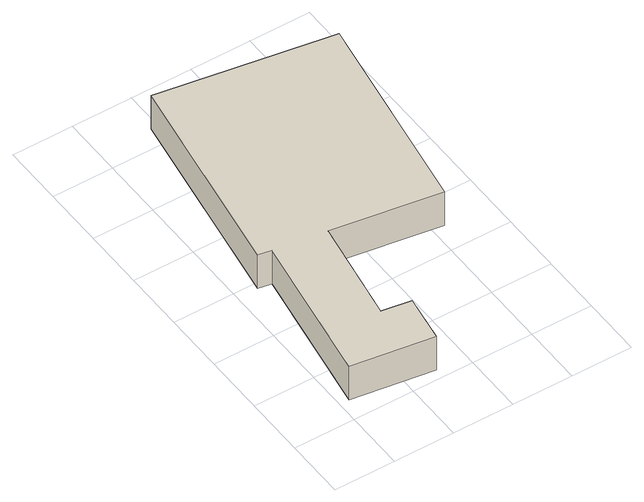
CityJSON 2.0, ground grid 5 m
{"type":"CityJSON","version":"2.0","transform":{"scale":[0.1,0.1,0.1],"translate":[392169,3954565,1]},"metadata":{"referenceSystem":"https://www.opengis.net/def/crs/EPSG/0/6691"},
"CityObjects":{
"building1":{"type":"Building","attributes":{"延べ面積換算係数":"0.9","大字・町コード":"7","町・丁目コード":"3","13+区市町村コード+大字・町コード+町・丁目コード":"13118007003","Height.highReference":"highestRoofEdge","Height.lowReference":"lowestGroundPoint","Height.status":"measured","measuredHeight":4.5,"class":"3001","usage":"452","storeysAboveGround":2,"storeysBelowGround":0,"BuildingDetailAttribute.buildingRoofEdgeArea":316.98,"BuildingDetailAttribute.fireproofStructureType":"1002","BuildingDetailAttribute.urbanPlanType":"21","BuildingDetailAttribute.areaClassificationType":"22","BuildingDetailAttribute.districtsAndZonesType":"12","BuildingDetailAttribute.landUseType":"214","BuildingDetailAttribute.detailedUsage":"1141","BuildingDetailAttribute.specifiedBuildingCoverageRate":0.6,"BuildingDetailAttribute.specifiedFloorAreaRate":2,"BuildingDetailAttribute.surveyYear":2021,"BuildingRiverFloodingRiskAttribute.description":"10","BuildingRiverFloodingRiskAttribute.rank":"1","BuildingRiverFloodingRiskAttribute.depth":0.17,"BuildingRiverFloodingRiskAttribute.adminType":"2","BuildingRiverFloodingRiskAttribute.scale":"2","BuildingIDAttribute.prefecture":"13","BuildingIDAttribute.city":"13118"},"address":[{"country":"日本","locality":"東京都荒川区南千住三丁目"}],"geometry":[{"type":"Solid","lod":"1","boundaries":[[[[0,1,2,3,4,5,6,7,8,9]],[[8,10,11,9]],[[7,12,10,8]],[[6,13,12,7]],[[5,14,13,6]],[[4,15,14,5]],[[3,16,15,4]],[[2,17,16,3]],[[1,18,17,2]],[[0,19,18,1]],[[9,11,19,0]],[[10,12,13,14,15,16,17,18,19,11]]]]}]}
},
"vertices":[
[8,18,5],[28,143,5],[17,145,5],[44,317,5],[187,294,5],[160,123,5],[71,137,5],[57,51,5],[81,47,5],[75,8,5],[81,47,38],[75,8,38],[57,51,38],[71,137,38],[160,123,38],[187,294,38],[44,317,38],[17,145,38],[28,143,38],[8,18,38]
]}
